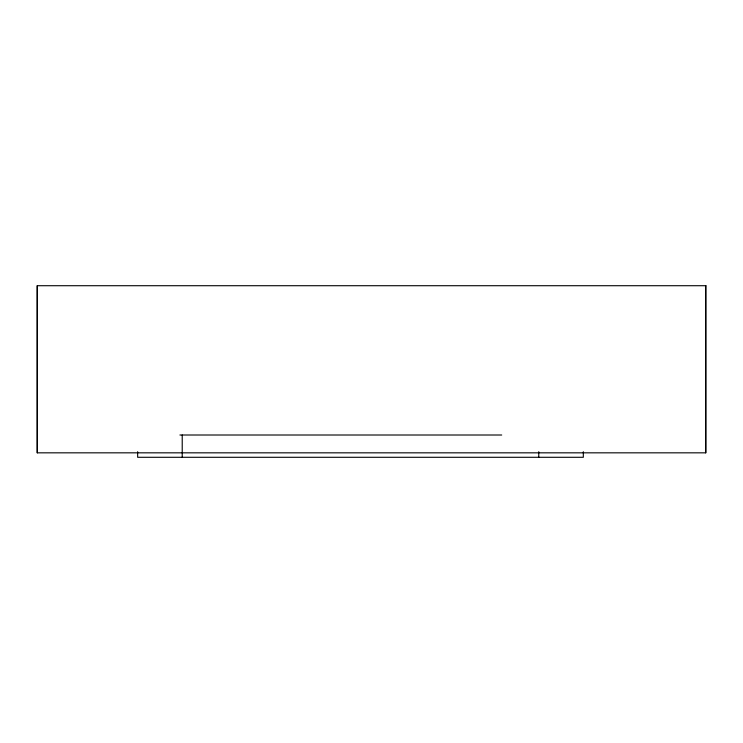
<?xml version="1.0" encoding="UTF-8"?>
<svg xmlns="http://www.w3.org/2000/svg" width="743" height="743" viewBox="0 0 743 743"><rect width="100%" height="100%" fill="white"/><g stroke="black" fill="none" stroke-linecap="round" stroke-linejoin="round"><path stroke-width="1.11" d="M179.908 435.008L501.711 435.008M705.655 285.711L705.655 452.831M583.32 451.725L583.32 457.289L137.65 457.289L137.65 451.725M538.759 451.725L538.759 457.289M182.221 435.008L182.221 457.289M37.345 285.711L37.345 452.831M705.85 285.711L37.15 285.711L37.15 452.831L705.85 452.831L705.85 285.711"/></g></svg>
